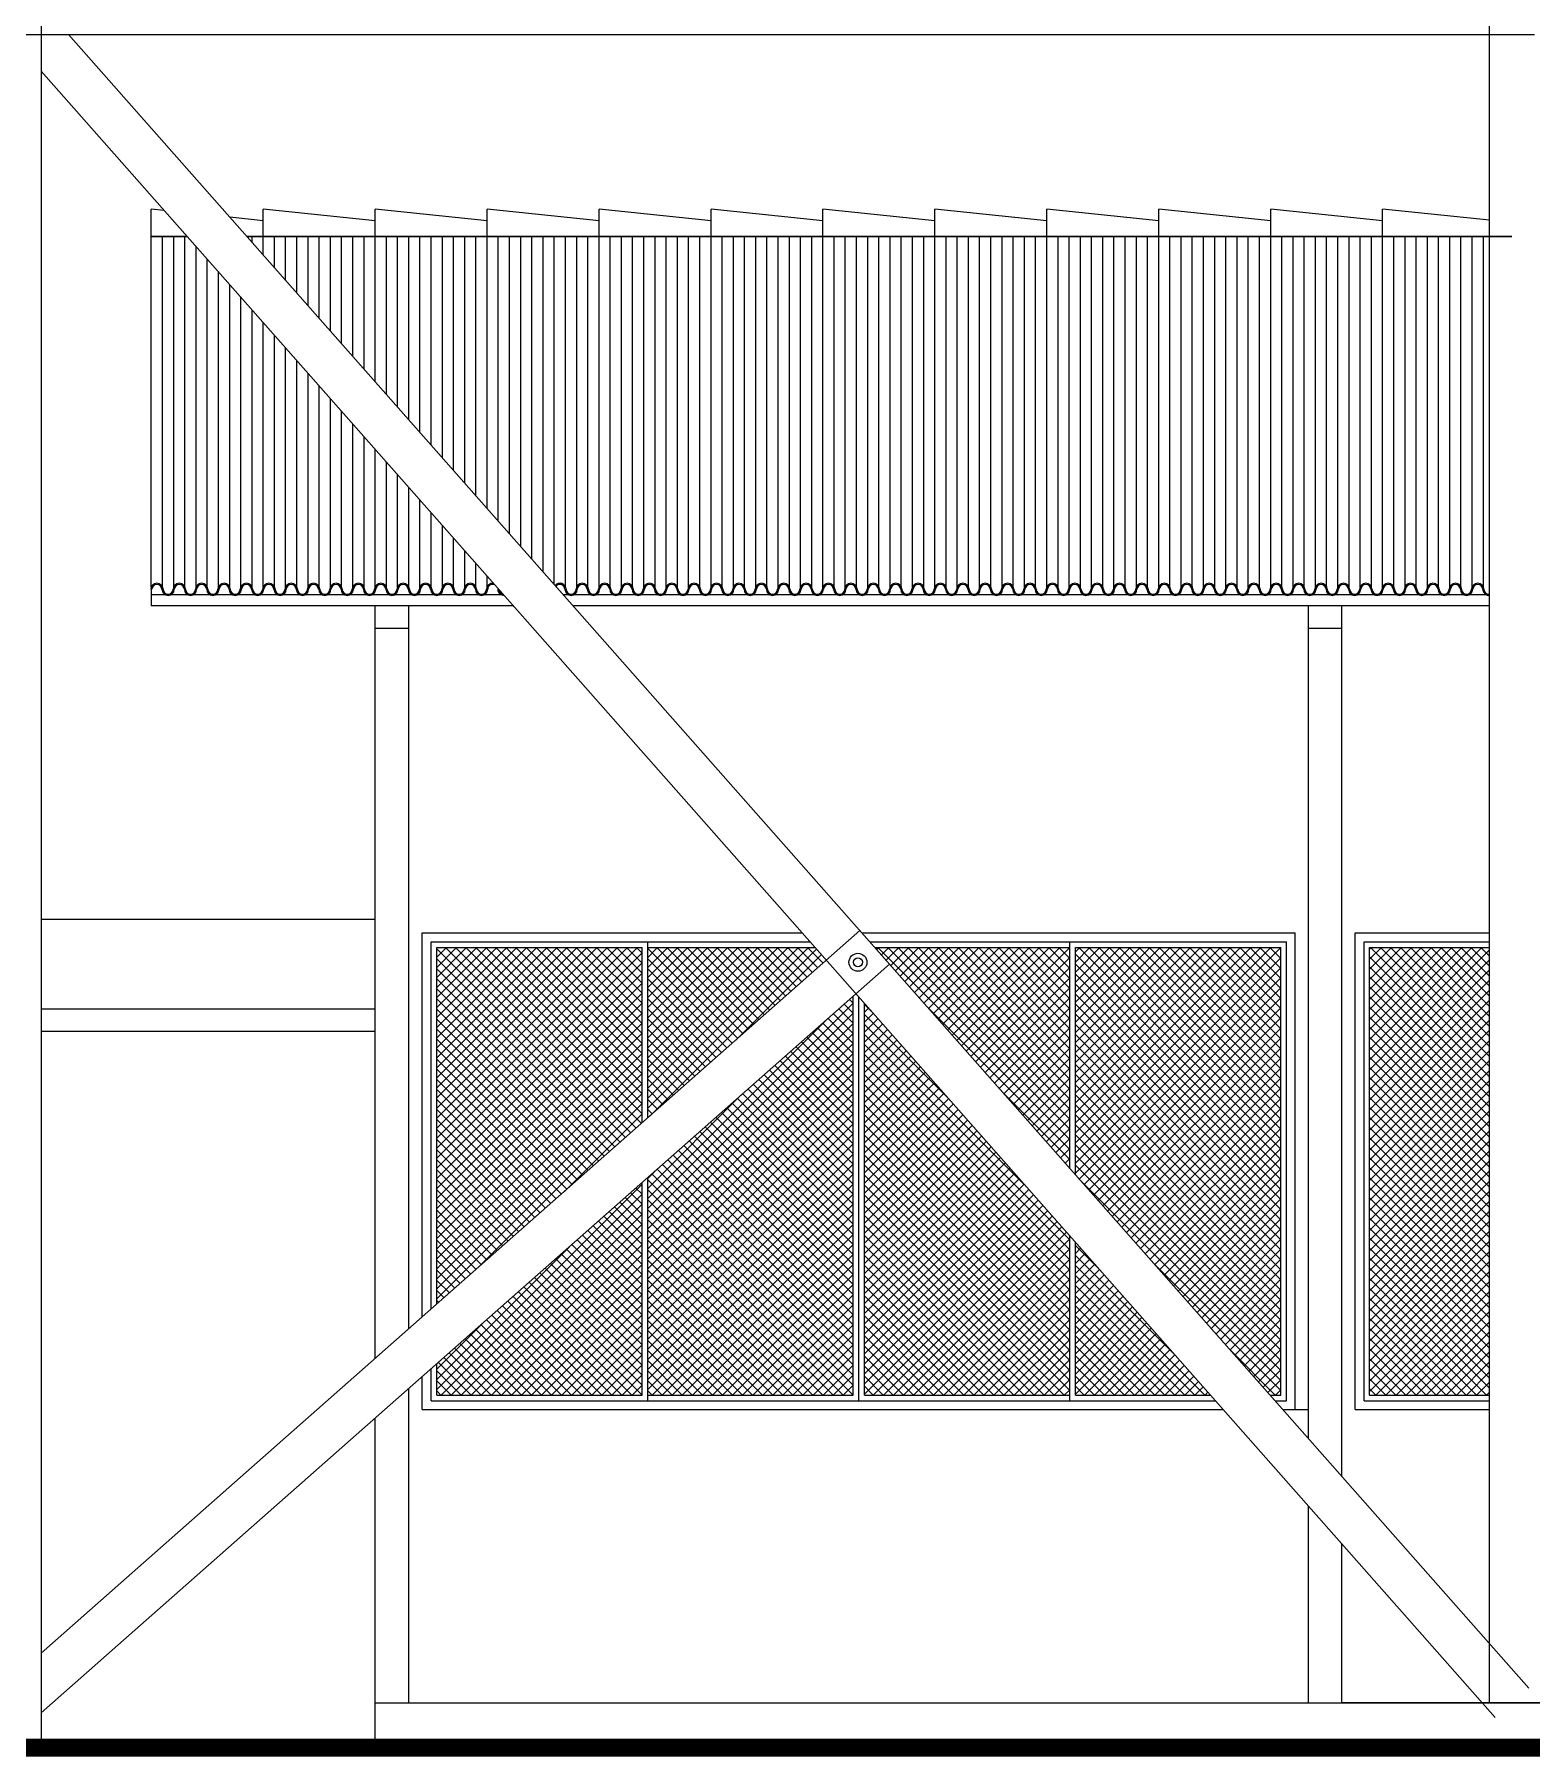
# Model space of a CAD drawing. Extents: x 5924 to 15219, y 2637 to 8140.
# Drawn here: x 6937 to 7606, y 6850 to 7619 of the extents above; entities that cross this region are included whole.
import ezdxf

# ---------------------------------------------------------------- set-up
doc = ezdxf.new("R2010")
doc.units = 0
doc.header["$LTSCALE"] = 35
for name, color, linetype in [('ESPEC', 2, 'CONTINUOUS'), ('ESPECARQ', 2, 'CONTINUOUS'), ('ESTRUT', 12, 'CONTINUOUS'), ('GERAL', 7, 'CONTINUOUS'), ('HACHURA', 13, 'CONTINUOUS'), ('INDCORTE', 2, 'CONTINUOUS'), ('LINVISTA', 13, 'CONTINUOUS'), ('MOBIL', 7, 'CONTINUOUS')]:
    doc.layers.add(name, color=color, linetype=linetype)

msp = doc.modelspace()

# ---------------------------------------------------------------- hatches: boundary and pattern name
at = {"layer": 'HACHURA'}
h = msp.add_hatch(dxfattribs=at)
h.set_pattern_fill('ANSI37', color=256, style=0)
h.paths.add_polyline_path([(7208.937, 7211.358), (7117.187, 7211.358), (7117.187, 7052.023), (7208.937, 7133.024)])
h.paths.add_polyline_path([(7208.937, 7106.345), (7117.187, 7025.344), (7117.187, 7011.358), (7208.937, 7011.358)])
h.paths.add_polyline_path([(7303.187, 7189.553), (7211.437, 7108.552), (7211.437, 7011.358), (7303.187, 7011.358)])
h.paths.add_polyline_path([(7291.202, 7205.652), (7286.164, 7211.358), (7211.437, 7211.358), (7211.437, 7135.231)])
h.paths.add_polyline_path([(7308.187, 7186.413), (7308.187, 7011.358), (7399.937, 7011.358), (7399.937, 7082.488)])
h.paths.add_polyline_path([(7399.937, 7211.358), (7312.843, 7211.358), (7399.937, 7112.707)])
h.paths.add_polyline_path([(7494.187, 7211.358), (7402.437, 7211.358), (7402.437, 7109.876), (7489.413, 7011.358), (7494.187, 7011.358)])
h.paths.add_polyline_path([(7402.437, 7079.656), (7402.437, 7011.358), (7462.734, 7011.358)])
h.paths.add_polyline_path([(7587.465, 7211.358), (7533.887, 7211.358), (7533.887, 7011.358), (7587.465, 7011.358)])

# ---------------------------------------------------------------- linework, layer by layer
at = {"layer": 'ESPEC'}
for p, q in [((7587.465, 6873.858), (7587.465, 8070.581)), ((6952.658, 7619.338), (7604.962, 6880.476)), ((6940.49, 7602.902), (7589.969, 6867.24)), ((6940.49, 6896.026), (7306.195, 7218.888)), ((6940.49, 6869.347), (7319.432, 7203.895))]:
    msp.add_line(p, q, dxfattribs=at)
at = {"layer": 'ESPECARQ'}
for p, q in [((6940.49, 7639.338), (6940.49, 6853.858)), ((6920.49, 7619.338), (7607.465, 7619.338)), ((7089.693, 7223.858), (6940.49, 7223.858)), ((7110.687, 7217.858), (7280.426, 7217.858)), ((7110.687, 7046.284), (7110.687, 7217.858)), ((7307.105, 7217.858), (7500.687, 7217.858)), ((7500.687, 7004.858), (7500.687, 7217.858)), ((7527.387, 7004.858), (7527.387, 7217.858)), ((7527.387, 7217.858), (7587.465, 7217.858)), ((7114.687, 7213.858), (7283.957, 7213.858)), ((7114.687, 7049.815), (7114.687, 7213.858)), ((7117.187, 7211.358), (7208.937, 7211.358)), ((7117.187, 7052.023), (7117.187, 7211.358)), ((7208.937, 7133.024), (7208.937, 7211.358)), ((7211.437, 7135.231), (7211.437, 7213.858)), ((7211.437, 7211.358), (7286.164, 7211.358)), ((7310.636, 7213.858), (7496.687, 7213.858)), ((7312.843, 7211.358), (7399.937, 7211.358)), ((7399.937, 7112.707), (7399.937, 7213.858)), ((7402.437, 7211.358), (7494.187, 7211.358)), ((7402.437, 7109.876), (7402.437, 7211.358)), ((7494.187, 7011.358), (7494.187, 7211.358)), ((7496.687, 7008.858), (7496.687, 7213.858)), ((7531.387, 7213.858), (7587.465, 7213.858)), ((7531.387, 7008.858), (7531.387, 7213.858)), ((7533.887, 7011.358), (7533.887, 7211.358)), ((7533.887, 7211.358), (7587.465, 7211.358)), ((7303.187, 7011.358), (7303.187, 7189.553)), ((7305.687, 7008.858), (7305.687, 7189.245)), ((7089.693, 7183.858), (6940.49, 7183.858)), ((7308.187, 7011.358), (7308.187, 7186.413)), ((7089.693, 7173.858), (6940.49, 7173.858)), ((7208.937, 7011.358), (7208.937, 7106.345)), ((7211.437, 7008.858), (7211.437, 7108.552)), ((7399.937, 7008.858), (7399.937, 7082.488)), ((7402.437, 7011.358), (7402.437, 7079.656)), ((7110.687, 7004.858), (7110.687, 7019.605)), ((7114.687, 7008.858), (7114.687, 7023.136)), ((7117.187, 7011.358), (7117.187, 7025.344)), ((7117.187, 7011.358), (7208.937, 7011.358)), ((7211.437, 7011.358), (7303.187, 7011.358)), ((7308.187, 7011.358), (7399.937, 7011.358)), ((7402.437, 7011.358), (7462.734, 7011.358)), ((7489.413, 7011.358), (7494.187, 7011.358)), ((7533.887, 7011.358), (7587.465, 7011.358)), ((7110.687, 7004.858), (7468.473, 7004.858)), ((7114.687, 7008.858), (7464.941, 7008.858)), ((7491.62, 7008.858), (7496.687, 7008.858)), ((7495.152, 7004.858), (7500.687, 7004.858)), ((7527.387, 7004.858), (7587.465, 7004.858)), ((7531.387, 7008.858), (7587.465, 7008.858))]:
    msp.add_line(p, q, dxfattribs=at)
at = {"layer": 'ESTRUT'}
for p, q in [((7089.693, 7027.749), (7089.693, 7364.056)), ((7104.693, 7040.992), (7104.693, 7364.056)), ((7506.539, 6991.96), (7506.539, 7364.056)), ((7521.539, 6974.969), (7521.539, 7364.056)), ((7104.693, 7353.858), (7089.693, 7353.858)), ((7521.539, 7353.858), (7506.539, 7353.858)), ((7104.693, 6873.858), (7104.693, 7014.313)), ((7089.693, 6853.858), (7089.693, 7001.07)), ((7506.539, 6873.858), (7506.539, 6961.74)), ((7521.539, 6873.858), (7521.539, 6944.75)), ((7089.693, 6873.858), (11271.839, 6873.858))]:
    msp.add_line(p, q, dxfattribs=at)
at = {"layer": 'ESTRUT', "const_width": 8}
msp.add_lwpolyline([(6389.693, 6853.858), (12216.59, 6853.858)], dxfattribs=at)
at = {"layer": 'GERAL'}
for p, q in [((6989.693, 7529.073), (6989.693, 7541.271)), ((6995.428, 7540.674), (6989.693, 7541.271)), ((7089.693, 7536.073), (7039.693, 7541.271)), ((7039.693, 7529.073), (7039.693, 7541.271)), ((7139.693, 7536.073), (7089.693, 7541.271)), ((7089.693, 7529.073), (7089.693, 7541.271)), ((7189.693, 7536.073), (7139.693, 7541.271)), ((7139.693, 7529.073), (7139.693, 7541.271)), ((7239.693, 7536.073), (7189.693, 7541.271)), ((7189.693, 7529.073), (7189.693, 7541.271)), ((7289.693, 7536.073), (7239.693, 7541.271)), ((7239.693, 7529.073), (7239.693, 7541.271)), ((7339.693, 7536.073), (7289.693, 7541.271)), ((7289.693, 7529.073), (7289.693, 7541.271)), ((7389.693, 7536.073), (7339.693, 7541.271)), ((7339.693, 7529.073), (7339.693, 7541.271)), ((7439.693, 7536.073), (7389.693, 7541.271)), ((7389.693, 7529.073), (7389.693, 7541.271)), ((7489.693, 7536.073), (7439.693, 7541.271)), ((7439.693, 7529.073), (7439.693, 7541.271)), ((7539.693, 7536.073), (7489.693, 7541.271)), ((7489.693, 7529.073), (7489.693, 7541.271)), ((7587.465, 7536.305), (7539.693, 7541.271)), ((7539.693, 7529.073), (7539.693, 7541.271)), ((7039.693, 7536.073), (7024.803, 7537.621)), ((7039.693, 7529.073), (7039.693, 7536.073)), ((7089.693, 7529.073), (7089.693, 7536.073)), ((7139.693, 7529.073), (7139.693, 7536.073)), ((7189.693, 7529.073), (7189.693, 7536.073)), ((7239.693, 7529.073), (7239.693, 7536.073)), ((7289.693, 7529.073), (7289.693, 7536.073)), ((7339.693, 7529.073), (7339.693, 7536.073)), ((7389.693, 7529.073), (7389.693, 7536.073)), ((7439.693, 7529.073), (7439.693, 7536.073)), ((7489.693, 7529.073), (7489.693, 7536.073)), ((7539.693, 7529.073), (7539.693, 7536.073)), ((6989.693, 7529.073), (7005.67, 7529.073)), ((7032.349, 7529.073), (7039.693, 7529.073)), ((7039.693, 7529.073), (7089.693, 7529.073)), ((7089.693, 7529.073), (7139.693, 7529.073)), ((7139.693, 7529.073), (7189.693, 7529.073)), ((7189.693, 7529.073), (7239.693, 7529.073)), ((7239.693, 7529.073), (7289.693, 7529.073)), ((7289.693, 7529.073), (7339.693, 7529.073)), ((7339.693, 7529.073), (7389.693, 7529.073)), ((7389.693, 7529.073), (7439.693, 7529.073)), ((7439.693, 7529.073), (7489.693, 7529.073)), ((7489.693, 7529.073), (7539.693, 7529.073)), ((7539.693, 7529.073), (7589.693, 7529.073)), ((7589.693, 7529.073), (7597.465, 7529.073))]:
    msp.add_line(p, q, dxfattribs=at)
at = {"layer": 'HACHURA'}
for p, q in [((6989.693, 7372.508), (6989.693, 7373.862)), ((6989.693, 7372.508), (6989.693, 7364.056)), ((6999.693, 7371.411), (6999.693, 7373.862)), ((6999.693, 7372.508), (6999.693, 7373.862)), ((7009.693, 7371.411), (7009.693, 7373.862)), ((7009.693, 7372.508), (7009.693, 7373.862)), ((7019.693, 7371.411), (7019.693, 7373.862)), ((7019.693, 7372.508), (7019.693, 7373.862)), ((7029.693, 7371.411), (7029.693, 7373.862)), ((7029.693, 7372.508), (7029.693, 7373.862)), ((7039.693, 7371.411), (7039.693, 7373.862)), ((7039.693, 7372.508), (7039.693, 7373.862)), ((7049.693, 7371.411), (7049.693, 7373.862)), ((7049.693, 7372.508), (7049.693, 7373.862)), ((7059.693, 7371.411), (7059.693, 7373.862)), ((7059.693, 7372.508), (7059.693, 7373.862)), ((7069.693, 7371.411), (7069.693, 7373.862)), ((7069.693, 7372.508), (7069.693, 7373.862)), ((7079.693, 7371.411), (7079.693, 7373.862)), ((7079.693, 7372.508), (7079.693, 7373.862)), ((7089.693, 7371.411), (7089.693, 7373.862)), ((7089.693, 7372.508), (7089.693, 7373.862)), ((7099.693, 7371.411), (7099.693, 7373.862)), ((7099.693, 7372.508), (7099.693, 7373.862)), ((7109.693, 7371.411), (7109.693, 7373.862)), ((7109.693, 7372.508), (7109.693, 7373.862)), ((7119.693, 7371.411), (7119.693, 7373.862)), ((7119.693, 7372.508), (7119.693, 7373.862)), ((7129.693, 7371.411), (7129.693, 7373.862)), ((7129.693, 7372.508), (7129.693, 7373.862)), ((7139.693, 7371.411), (7139.693, 7373.862)), ((7139.693, 7372.508), (7139.693, 7373.862)), ((7179.693, 7371.411), (7179.693, 7373.862)), ((7179.693, 7372.508), (7179.693, 7373.862)), ((7189.693, 7371.411), (7189.693, 7373.862)), ((7189.693, 7372.508), (7189.693, 7373.862)), ((7199.693, 7371.411), (7199.693, 7373.862)), ((7199.693, 7372.508), (7199.693, 7373.862)), ((7209.693, 7371.411), (7209.693, 7373.862)), ((7209.693, 7372.508), (7209.693, 7373.862)), ((7219.693, 7371.411), (7219.693, 7373.862)), ((7219.693, 7372.508), (7219.693, 7373.862)), ((7229.693, 7371.411), (7229.693, 7373.862)), ((7229.693, 7372.508), (7229.693, 7373.862)), ((7239.693, 7371.411), (7239.693, 7373.862)), ((7239.693, 7372.508), (7239.693, 7373.862)), ((7249.693, 7371.411), (7249.693, 7373.862)), ((7249.693, 7372.508), (7249.693, 7373.862)), ((7259.693, 7371.411), (7259.693, 7373.862)), ((7259.693, 7372.508), (7259.693, 7373.862)), ((7269.693, 7371.411), (7269.693, 7373.862)), ((7269.693, 7372.508), (7269.693, 7373.862)), ((7279.693, 7371.411), (7279.693, 7373.862)), ((7279.693, 7372.508), (7279.693, 7373.862)), ((7289.693, 7371.411), (7289.693, 7373.862)), ((7289.693, 7372.508), (7289.693, 7373.862)), ((7299.693, 7371.411), (7299.693, 7373.862)), ((7299.693, 7372.508), (7299.693, 7373.862)), ((7309.693, 7371.411), (7309.693, 7373.862)), ((7309.693, 7372.508), (7309.693, 7373.862)), ((7319.693, 7371.411), (7319.693, 7373.862)), ((7319.693, 7372.508), (7319.693, 7373.862)), ((7329.693, 7371.411), (7329.693, 7373.862)), ((7329.693, 7372.508), (7329.693, 7373.862)), ((7339.693, 7371.411), (7339.693, 7373.862)), ((7339.693, 7372.508), (7339.693, 7373.862)), ((7349.693, 7371.411), (7349.693, 7373.862)), ((7349.693, 7372.508), (7349.693, 7373.862)), ((7359.693, 7371.411), (7359.693, 7373.862)), ((7359.693, 7372.508), (7359.693, 7373.862)), ((7369.693, 7371.411), (7369.693, 7373.862)), ((7369.693, 7372.508), (7369.693, 7373.862)), ((7379.693, 7371.411), (7379.693, 7373.862)), ((7379.693, 7372.508), (7379.693, 7373.862)), ((7389.693, 7371.411), (7389.693, 7373.862)), ((7389.693, 7372.508), (7389.693, 7373.862)), ((7399.693, 7371.411), (7399.693, 7373.862)), ((7399.693, 7372.508), (7399.693, 7373.862)), ((7409.693, 7371.411), (7409.693, 7373.862)), ((7409.693, 7372.508), (7409.693, 7373.862)), ((7419.693, 7371.411), (7419.693, 7373.862)), ((7419.693, 7372.508), (7419.693, 7373.862)), ((7429.693, 7371.411), (7429.693, 7373.862)), ((7429.693, 7372.508), (7429.693, 7373.862)), ((7439.693, 7371.411), (7439.693, 7373.862)), ((7439.693, 7372.508), (7439.693, 7373.862)), ((7449.693, 7371.411), (7449.693, 7373.862)), ((7449.693, 7372.508), (7449.693, 7373.862)), ((7459.693, 7371.411), (7459.693, 7373.862)), ((7459.693, 7372.508), (7459.693, 7373.862)), ((7469.693, 7371.411), (7469.693, 7373.862)), ((7469.693, 7372.508), (7469.693, 7373.862)), ((7479.693, 7371.411), (7479.693, 7373.862)), ((7479.693, 7372.508), (7479.693, 7373.862)), ((7489.693, 7371.411), (7489.693, 7373.862)), ((7489.693, 7372.508), (7489.693, 7373.862)), ((7499.693, 7371.411), (7499.693, 7373.862)), ((7499.693, 7372.508), (7499.693, 7373.862)), ((7509.693, 7371.411), (7509.693, 7373.862)), ((7509.693, 7372.508), (7509.693, 7373.862)), ((7519.693, 7371.411), (7519.693, 7373.862)), ((7519.693, 7372.508), (7519.693, 7373.862)), ((7529.693, 7371.411), (7529.693, 7373.862)), ((7529.693, 7372.508), (7529.693, 7373.862)), ((7539.693, 7371.411), (7539.693, 7373.862)), ((7539.693, 7372.508), (7539.693, 7373.862)), ((7549.693, 7371.411), (7549.693, 7373.862)), ((7549.693, 7372.508), (7549.693, 7373.862)), ((7559.693, 7371.411), (7559.693, 7373.862)), ((7559.693, 7372.508), (7559.693, 7373.862)), ((7569.693, 7371.411), (7569.693, 7373.862)), ((7569.693, 7372.508), (7569.693, 7373.862)), ((7579.693, 7371.411), (7579.693, 7373.862)), ((7579.693, 7372.508), (7579.693, 7373.862)), ((7500.687, 7004.858), (7506.539, 7004.858)), ((7923.239, 6873.858), (7521.539, 6873.858))]:
    msp.add_line(p, q, dxfattribs=at)
for radius in [4, 2]:
    msp.add_circle((7305.317, 7204.773), radius, dxfattribs=at)
at = {"layer": 'INDCORTE'}
for p, q in [((6989.943, 7371.406), (6989.443, 7371.415)), ((7147.027, 7368.959), (6989.693, 7368.959)), ((6999.443, 7371.415), (6999.943, 7371.406)), ((7009.443, 7371.415), (7009.943, 7371.406)), ((7019.443, 7371.415), (7019.943, 7371.406)), ((7029.443, 7371.415), (7029.943, 7371.406)), ((7039.443, 7371.415), (7039.943, 7371.406)), ((7049.443, 7371.415), (7049.943, 7371.406)), ((7059.443, 7371.415), (7059.943, 7371.406)), ((7069.443, 7371.415), (7069.943, 7371.406)), ((7079.443, 7371.415), (7079.943, 7371.406)), ((7089.443, 7371.415), (7089.943, 7371.406)), ((7099.443, 7371.415), (7099.943, 7371.406)), ((7109.443, 7371.415), (7109.943, 7371.406)), ((7119.443, 7371.415), (7119.943, 7371.406)), ((7129.443, 7371.415), (7129.943, 7371.406)), ((7139.443, 7371.415), (7139.943, 7371.406)), ((7587.465, 7368.959), (7173.706, 7368.959)), ((7179.443, 7371.415), (7179.943, 7371.406)), ((7189.443, 7371.415), (7189.943, 7371.406)), ((7199.443, 7371.415), (7199.943, 7371.406)), ((7209.443, 7371.415), (7209.943, 7371.406)), ((7219.443, 7371.415), (7219.943, 7371.406)), ((7229.443, 7371.415), (7229.943, 7371.406)), ((7239.443, 7371.415), (7239.943, 7371.406)), ((7249.443, 7371.415), (7249.943, 7371.406)), ((7259.443, 7371.415), (7259.943, 7371.406)), ((7269.443, 7371.415), (7269.943, 7371.406)), ((7279.443, 7371.415), (7279.943, 7371.406)), ((7289.443, 7371.415), (7289.943, 7371.406)), ((7299.443, 7371.415), (7299.943, 7371.406)), ((7309.443, 7371.415), (7309.943, 7371.406)), ((7319.443, 7371.415), (7319.943, 7371.406)), ((7329.443, 7371.415), (7329.943, 7371.406)), ((7339.443, 7371.415), (7339.943, 7371.406)), ((7349.443, 7371.415), (7349.943, 7371.406)), ((7359.443, 7371.415), (7359.943, 7371.406)), ((7369.443, 7371.415), (7369.943, 7371.406)), ((7379.443, 7371.415), (7379.943, 7371.406)), ((7389.443, 7371.415), (7389.943, 7371.406)), ((7399.443, 7371.415), (7399.943, 7371.406)), ((7409.443, 7371.415), (7409.943, 7371.406)), ((7419.443, 7371.415), (7419.943, 7371.406)), ((7429.443, 7371.415), (7429.943, 7371.406)), ((7439.443, 7371.415), (7439.943, 7371.406)), ((7449.443, 7371.415), (7449.943, 7371.406)), ((7459.443, 7371.415), (7459.943, 7371.406)), ((7469.443, 7371.415), (7469.943, 7371.406)), ((7479.443, 7371.415), (7479.943, 7371.406)), ((7489.443, 7371.415), (7489.943, 7371.406)), ((7499.443, 7371.415), (7499.943, 7371.406)), ((7509.443, 7371.415), (7509.943, 7371.406)), ((7519.443, 7371.415), (7519.943, 7371.406)), ((7529.443, 7371.415), (7529.943, 7371.406)), ((7539.443, 7371.415), (7539.943, 7371.406)), ((7549.443, 7371.415), (7549.943, 7371.406)), ((7559.443, 7371.415), (7559.943, 7371.406)), ((7569.443, 7371.415), (7569.943, 7371.406)), ((7579.443, 7371.415), (7579.943, 7371.406))]:
    msp.add_line(p, q, dxfattribs=at)
for centre, radius, start, end in [((6992.193, 7371.362), 2.75, 1.123519, 178.876481), ((6992.193, 7371.362), 2.25, 1.123519, 178.876481), ((7002.193, 7371.362), 2.75, 1.123519, 178.876481), ((7002.193, 7371.362), 2.25, 1.123519, 178.876481), ((7012.193, 7371.362), 2.75, 1.123519, 178.876481), ((7012.193, 7371.362), 2.25, 1.123519, 178.876481), ((7022.193, 7371.362), 2.75, 1.123519, 178.876481), ((7022.193, 7371.362), 2.25, 1.123519, 178.876481), ((7032.193, 7371.362), 2.75, 1.123519, 178.876481), ((7032.193, 7371.362), 2.25, 1.123519, 178.876481), ((7042.193, 7371.362), 2.75, 1.123519, 178.876481), ((7042.193, 7371.362), 2.25, 1.123519, 178.876481), ((7052.193, 7371.362), 2.75, 1.123519, 178.876481), ((7052.193, 7371.362), 2.25, 1.123519, 178.876481), ((7062.193, 7371.362), 2.75, 1.123519, 178.876481), ((7062.193, 7371.362), 2.25, 1.123519, 178.876481), ((7072.193, 7371.362), 2.75, 1.123519, 178.876481), ((7072.193, 7371.362), 2.25, 1.123519, 178.876481), ((7082.193, 7371.362), 2.75, 1.123519, 178.876481), ((7082.193, 7371.362), 2.25, 1.123519, 178.876481), ((7092.193, 7371.362), 2.75, 1.123519, 178.876481), ((7092.193, 7371.362), 2.25, 1.123519, 178.876481), ((7102.193, 7371.362), 2.75, 1.123519, 178.876481), ((7102.193, 7371.362), 2.25, 1.123519, 178.876481), ((7112.193, 7371.362), 2.75, 1.123519, 178.876481), ((7112.193, 7371.362), 2.25, 1.123519, 178.876481), ((7122.193, 7371.362), 2.75, 1.123519, 178.876481), ((7122.193, 7371.362), 2.25, 1.123519, 178.876481), ((7132.193, 7371.362), 2.75, 1.123519, 178.876481), ((7132.193, 7371.362), 2.25, 1.123519, 178.876481), ((7142.193, 7371.362), 2.75, 83.757295, 178.876481), ((7142.193, 7371.362), 2.25, 66.790216, 178.876481), ((7172.193, 7371.362), 2.75, 1.123519, 140.979134), ((7172.193, 7371.362), 2.25, 1.123519, 143.12563), ((7182.193, 7371.362), 2.75, 1.123519, 178.876481), ((7182.193, 7371.362), 2.25, 1.123519, 178.876481), ((7192.193, 7371.362), 2.75, 1.123519, 178.876481), ((7192.193, 7371.362), 2.25, 1.123519, 178.876481), ((7202.193, 7371.362), 2.75, 1.123519, 178.876481), ((7202.193, 7371.362), 2.25, 1.123519, 178.876481), ((7212.193, 7371.362), 2.75, 1.123519, 178.876481), ((7212.193, 7371.362), 2.25, 1.123519, 178.876481), ((7222.193, 7371.362), 2.75, 1.123519, 178.876481), ((7222.193, 7371.362), 2.25, 1.123519, 178.876481), ((7232.193, 7371.362), 2.75, 1.123519, 178.876481), ((7232.193, 7371.362), 2.25, 1.123519, 178.876481), ((7242.193, 7371.362), 2.75, 1.123519, 178.876481), ((7242.193, 7371.362), 2.25, 1.123519, 178.876481), ((7252.193, 7371.362), 2.75, 1.123519, 178.876481), ((7252.193, 7371.362), 2.25, 1.123519, 178.876481), ((7262.193, 7371.362), 2.75, 1.123519, 178.876481), ((7262.193, 7371.362), 2.25, 1.123519, 178.876481), ((7272.193, 7371.362), 2.75, 1.123519, 178.876481), ((7272.193, 7371.362), 2.25, 1.123519, 178.876481), ((7282.193, 7371.362), 2.75, 1.123519, 178.876481), ((7282.193, 7371.362), 2.25, 1.123519, 178.876481), ((7292.193, 7371.362), 2.75, 1.123519, 178.876481), ((7292.193, 7371.362), 2.25, 1.123519, 178.876481), ((7302.193, 7371.362), 2.75, 1.123519, 178.876481), ((7302.193, 7371.362), 2.25, 1.123519, 178.876481), ((7312.193, 7371.362), 2.75, 1.123519, 178.876481), ((7312.193, 7371.362), 2.25, 1.123519, 178.876481), ((7322.193, 7371.362), 2.75, 1.123519, 178.876481), ((7322.193, 7371.362), 2.25, 1.123519, 178.876481), ((7332.193, 7371.362), 2.75, 1.123519, 178.876481), ((7332.193, 7371.362), 2.25, 1.123519, 178.876481), ((7342.193, 7371.362), 2.75, 1.123519, 178.876481), ((7342.193, 7371.362), 2.25, 1.123519, 178.876481), ((7352.193, 7371.362), 2.75, 1.123519, 178.876481), ((7352.193, 7371.362), 2.25, 1.123519, 178.876481), ((7362.193, 7371.362), 2.75, 1.123519, 178.876481), ((7362.193, 7371.362), 2.25, 1.123519, 178.876481), ((7372.193, 7371.362), 2.75, 1.123519, 178.876481), ((7372.193, 7371.362), 2.25, 1.123519, 178.876481), ((7382.193, 7371.362), 2.75, 1.123519, 178.876481), ((7382.193, 7371.362), 2.25, 1.123519, 178.876481), ((7392.193, 7371.362), 2.75, 1.123519, 178.876481), ((7392.193, 7371.362), 2.25, 1.123519, 178.876481), ((7402.193, 7371.362), 2.75, 1.123519, 178.876481), ((7402.193, 7371.362), 2.25, 1.123519, 178.876481), ((7412.193, 7371.362), 2.75, 1.123519, 178.876481), ((7412.193, 7371.362), 2.25, 1.123519, 178.876481), ((7422.193, 7371.362), 2.75, 1.123519, 178.876481), ((7422.193, 7371.362), 2.25, 1.123519, 178.876481), ((7432.193, 7371.362), 2.75, 1.123519, 178.876481), ((7432.193, 7371.362), 2.25, 1.123519, 178.876481), ((7442.193, 7371.362), 2.75, 1.123519, 178.876481), ((7442.193, 7371.362), 2.25, 1.123519, 178.876481), ((7452.193, 7371.362), 2.75, 1.123519, 178.876481), ((7452.193, 7371.362), 2.25, 1.123519, 178.876481), ((7462.193, 7371.362), 2.75, 1.123519, 178.876481), ((7462.193, 7371.362), 2.25, 1.123519, 178.876481), ((7472.193, 7371.362), 2.75, 1.123519, 178.876481), ((7472.193, 7371.362), 2.25, 1.123519, 178.876481), ((7482.193, 7371.362), 2.75, 1.123519, 178.876481), ((7482.193, 7371.362), 2.25, 1.123519, 178.876481), ((7492.193, 7371.362), 2.75, 1.123519, 178.876481), ((7492.193, 7371.362), 2.25, 1.123519, 178.876481), ((7502.193, 7371.362), 2.75, 1.123519, 178.876481), ((7502.193, 7371.362), 2.25, 1.123519, 178.876481), ((7512.193, 7371.362), 2.75, 1.123519, 178.876481), ((7512.193, 7371.362), 2.25, 1.123519, 178.876481), ((7522.193, 7371.362), 2.75, 1.123519, 178.876481), ((7522.193, 7371.362), 2.25, 1.123519, 178.876481), ((7532.193, 7371.362), 2.75, 1.123519, 178.876481), ((7532.193, 7371.362), 2.25, 1.123519, 178.876481), ((7542.193, 7371.362), 2.75, 1.123519, 178.876481), ((7542.193, 7371.362), 2.25, 1.123519, 178.876481), ((7552.193, 7371.362), 2.75, 1.123519, 178.876481), ((7552.193, 7371.362), 2.25, 1.123519, 178.876481), ((7562.193, 7371.362), 2.75, 1.123519, 178.876481), ((7562.193, 7371.362), 2.25, 1.123519, 178.876481), ((7572.193, 7371.362), 2.75, 1.123519, 178.876481), ((7572.193, 7371.362), 2.25, 1.123519, 178.876481), ((7582.193, 7371.362), 2.75, 1.123519, 178.876481), ((7582.193, 7371.362), 2.25, 1.123519, 178.876481), ((6997.193, 7371.46), 2.75, 181.123519, 358.876481), ((6997.193, 7371.46), 2.25, 181.123519, 358.876481), ((7007.193, 7371.46), 2.75, 181.123519, 358.876481), ((7007.193, 7371.46), 2.25, 181.123519, 358.876481), ((7017.193, 7371.46), 2.75, 181.123519, 358.876481), ((7017.193, 7371.46), 2.25, 181.123519, 358.876481), ((7027.193, 7371.46), 2.75, 181.123519, 358.876481), ((7027.193, 7371.46), 2.25, 181.123519, 358.876481), ((7037.193, 7371.46), 2.75, 181.123519, 358.876481), ((7037.193, 7371.46), 2.25, 181.123519, 358.876481), ((7047.193, 7371.46), 2.75, 181.123519, 358.876481), ((7047.193, 7371.46), 2.25, 181.123519, 358.876481), ((7057.193, 7371.46), 2.75, 181.123519, 358.876481), ((7057.193, 7371.46), 2.25, 181.123519, 358.876481), ((7067.193, 7371.46), 2.75, 181.123519, 358.876481), ((7067.193, 7371.46), 2.25, 181.123519, 358.876481), ((7077.193, 7371.46), 2.75, 181.123519, 358.876481), ((7077.193, 7371.46), 2.25, 181.123519, 358.876481), ((7087.193, 7371.46), 2.75, 181.123519, 358.876481), ((7087.193, 7371.46), 2.25, 181.123519, 358.876481), ((7097.193, 7371.46), 2.75, 181.123519, 358.876481), ((7097.193, 7371.46), 2.25, 181.123519, 358.876481), ((7107.193, 7371.46), 2.75, 181.123519, 358.876481), ((7107.193, 7371.46), 2.25, 181.123519, 358.876481), ((7117.193, 7371.46), 2.75, 181.123519, 358.876481), ((7117.193, 7371.46), 2.25, 181.123519, 358.876481), ((7127.193, 7371.46), 2.75, 181.123519, 358.876481), ((7127.193, 7371.46), 2.25, 181.123519, 358.876481), ((7137.193, 7371.46), 2.75, 181.123519, 358.876481), ((7137.193, 7371.46), 2.25, 181.123519, 358.876481), ((7147.193, 7371.46), 2.75, 181.123519, 271.128409), ((7147.193, 7371.46), 2.25, 181.123519, 259.191206), ((7177.193, 7371.46), 2.75, 181.123519, 358.876481), ((7177.193, 7371.46), 2.25, 181.123519, 358.876481), ((7187.193, 7371.46), 2.75, 181.123519, 358.876481), ((7187.193, 7371.46), 2.25, 181.123519, 358.876481), ((7197.193, 7371.46), 2.75, 181.123519, 358.876481), ((7197.193, 7371.46), 2.25, 181.123519, 358.876481), ((7207.193, 7371.46), 2.75, 181.123519, 358.876481), ((7207.193, 7371.46), 2.25, 181.123519, 358.876481), ((7217.193, 7371.46), 2.75, 181.123519, 358.876481), ((7217.193, 7371.46), 2.25, 181.123519, 358.876481), ((7227.193, 7371.46), 2.75, 181.123519, 358.876481), ((7227.193, 7371.46), 2.25, 181.123519, 358.876481), ((7237.193, 7371.46), 2.75, 181.123519, 358.876481), ((7237.193, 7371.46), 2.25, 181.123519, 358.876481), ((7247.193, 7371.46), 2.75, 181.123519, 358.876481), ((7247.193, 7371.46), 2.25, 181.123519, 358.876481), ((7257.193, 7371.46), 2.75, 181.123519, 358.876481), ((7257.193, 7371.46), 2.25, 181.123519, 358.876481), ((7267.193, 7371.46), 2.75, 181.123519, 358.876481), ((7267.193, 7371.46), 2.25, 181.123519, 358.876481), ((7277.193, 7371.46), 2.75, 181.123519, 358.876481), ((7277.193, 7371.46), 2.25, 181.123519, 358.876481), ((7287.193, 7371.46), 2.75, 181.123519, 358.876481), ((7287.193, 7371.46), 2.25, 181.123519, 358.876481), ((7297.193, 7371.46), 2.75, 181.123519, 358.876481), ((7297.193, 7371.46), 2.25, 181.123519, 358.876481), ((7307.193, 7371.46), 2.75, 181.123519, 358.876481), ((7307.193, 7371.46), 2.25, 181.123519, 358.876481), ((7317.193, 7371.46), 2.75, 181.123519, 358.876481), ((7317.193, 7371.46), 2.25, 181.123519, 358.876481), ((7327.193, 7371.46), 2.75, 181.123519, 358.876481), ((7327.193, 7371.46), 2.25, 181.123519, 358.876481), ((7337.193, 7371.46), 2.75, 181.123519, 358.876481), ((7337.193, 7371.46), 2.25, 181.123519, 358.876481), ((7347.193, 7371.46), 2.75, 181.123519, 358.876481), ((7347.193, 7371.46), 2.25, 181.123519, 358.876481), ((7357.193, 7371.46), 2.75, 181.123519, 358.876481), ((7357.193, 7371.46), 2.25, 181.123519, 358.876481), ((7367.193, 7371.46), 2.75, 181.123519, 358.876481), ((7367.193, 7371.46), 2.25, 181.123519, 358.876481), ((7377.193, 7371.46), 2.75, 181.123519, 358.876481), ((7377.193, 7371.46), 2.25, 181.123519, 358.876481), ((7387.193, 7371.46), 2.75, 181.123519, 358.876481), ((7387.193, 7371.46), 2.25, 181.123519, 358.876481), ((7397.193, 7371.46), 2.75, 181.123519, 358.876481), ((7397.193, 7371.46), 2.25, 181.123519, 358.876481), ((7407.193, 7371.46), 2.75, 181.123519, 358.876481), ((7407.193, 7371.46), 2.25, 181.123519, 358.876481), ((7417.193, 7371.46), 2.75, 181.123519, 358.876481), ((7417.193, 7371.46), 2.25, 181.123519, 358.876481), ((7427.193, 7371.46), 2.75, 181.123519, 358.876481), ((7427.193, 7371.46), 2.25, 181.123519, 358.876481), ((7437.193, 7371.46), 2.75, 181.123519, 358.876481), ((7437.193, 7371.46), 2.25, 181.123519, 358.876481), ((7447.193, 7371.46), 2.75, 181.123519, 358.876481), ((7447.193, 7371.46), 2.25, 181.123519, 358.876481), ((7457.193, 7371.46), 2.75, 181.123519, 358.876481), ((7457.193, 7371.46), 2.25, 181.123519, 358.876481), ((7467.193, 7371.46), 2.75, 181.123519, 358.876481), ((7467.193, 7371.46), 2.25, 181.123519, 358.876481), ((7477.193, 7371.46), 2.75, 181.123519, 358.876481), ((7477.193, 7371.46), 2.25, 181.123519, 358.876481), ((7487.193, 7371.46), 2.75, 181.123519, 358.876481), ((7487.193, 7371.46), 2.25, 181.123519, 358.876481), ((7497.193, 7371.46), 2.75, 181.123519, 358.876481), ((7497.193, 7371.46), 2.25, 181.123519, 358.876481), ((7507.193, 7371.46), 2.75, 181.123519, 358.876481), ((7507.193, 7371.46), 2.25, 181.123519, 358.876481), ((7517.193, 7371.46), 2.75, 181.123519, 358.876481), ((7517.193, 7371.46), 2.25, 181.123519, 358.876481), ((7527.193, 7371.46), 2.75, 181.123519, 358.876481), ((7527.193, 7371.46), 2.25, 181.123519, 358.876481), ((7537.193, 7371.46), 2.75, 181.123519, 358.876481), ((7537.193, 7371.46), 2.25, 181.123519, 358.876481), ((7547.193, 7371.46), 2.75, 181.123519, 358.876481), ((7547.193, 7371.46), 2.25, 181.123519, 358.876481), ((7557.193, 7371.46), 2.75, 181.123519, 358.876481), ((7557.193, 7371.46), 2.25, 181.123519, 358.876481), ((7567.193, 7371.46), 2.75, 181.123519, 358.876481), ((7567.193, 7371.46), 2.25, 181.123519, 358.876481), ((7577.193, 7371.46), 2.75, 181.123519, 358.876481), ((7577.193, 7371.46), 2.25, 181.123519, 358.876481), ((7587.193, 7371.46), 2.75, 181.123519, 275.691525), ((7587.193, 7371.46), 2.25, 181.123519, 276.961721)]:
    msp.add_arc(centre, radius, start, end, dxfattribs=at)
at = {"layer": 'LINVISTA'}
for p, q in [((6989.693, 7372.508), (6989.693, 7529.073)), ((7005.67, 7529.073), (6989.693, 7529.073)), ((6994.693, 7372.508), (6994.693, 7529.073)), ((6999.693, 7371.411), (6999.693, 7529.073)), ((6999.693, 7372.508), (6999.693, 7529.073)), ((7004.693, 7372.508), (7004.693, 7529.073)), ((7597.465, 7529.073), (7032.349, 7529.073)), ((7034.693, 7526.419), (7034.693, 7529.073)), ((7039.693, 7520.755), (7039.693, 7529.073)), ((7039.693, 7520.755), (7039.693, 7529.073)), ((7044.693, 7515.092), (7044.693, 7529.073)), ((7049.693, 7509.428), (7049.693, 7529.073)), ((7049.693, 7509.428), (7049.693, 7529.073)), ((7054.693, 7503.765), (7054.693, 7529.073)), ((7059.693, 7498.101), (7059.693, 7529.073)), ((7059.693, 7498.101), (7059.693, 7529.073)), ((7064.693, 7492.438), (7064.693, 7529.073)), ((7069.693, 7486.774), (7069.693, 7529.073)), ((7069.693, 7486.774), (7069.693, 7529.073)), ((7074.693, 7481.111), (7074.693, 7529.073)), ((7079.693, 7475.447), (7079.693, 7529.073)), ((7079.693, 7475.447), (7079.693, 7529.073)), ((7084.693, 7469.784), (7084.693, 7529.073)), ((7089.693, 7464.12), (7089.693, 7529.073)), ((7089.693, 7464.12), (7089.693, 7529.073)), ((7094.693, 7458.457), (7094.693, 7529.073)), ((7099.693, 7452.793), (7099.693, 7529.073)), ((7099.693, 7452.793), (7099.693, 7529.073)), ((7104.693, 7447.13), (7104.693, 7529.073)), ((7109.693, 7441.466), (7109.693, 7529.073)), ((7109.693, 7441.466), (7109.693, 7529.073)), ((7114.693, 7435.803), (7114.693, 7529.073)), ((7119.693, 7430.139), (7119.693, 7529.073)), ((7119.693, 7430.139), (7119.693, 7529.073)), ((7124.693, 7424.476), (7124.693, 7529.073)), ((7129.693, 7418.812), (7129.693, 7529.073)), ((7129.693, 7418.812), (7129.693, 7529.073)), ((7134.693, 7413.149), (7134.693, 7529.073)), ((7139.693, 7407.485), (7139.693, 7529.073)), ((7139.693, 7407.485), (7139.693, 7529.073)), ((7144.693, 7401.822), (7144.693, 7529.073)), ((7149.693, 7396.158), (7149.693, 7529.073)), ((7149.693, 7396.158), (7149.693, 7529.073)), ((7154.693, 7390.495), (7154.693, 7529.073)), ((7159.693, 7384.831), (7159.693, 7529.073)), ((7159.693, 7384.831), (7159.693, 7529.073)), ((7164.693, 7379.168), (7164.693, 7529.073)), ((7169.693, 7373.505), (7169.693, 7529.073)), ((7169.693, 7373.505), (7169.693, 7529.073)), ((7174.693, 7372.508), (7174.693, 7529.073)), ((7179.693, 7371.411), (7179.693, 7529.073)), ((7179.693, 7372.508), (7179.693, 7529.073)), ((7184.693, 7372.508), (7184.693, 7529.073)), ((7189.693, 7371.411), (7189.693, 7529.073)), ((7189.693, 7372.508), (7189.693, 7529.073)), ((7194.693, 7372.508), (7194.693, 7529.073)), ((7199.693, 7371.411), (7199.693, 7529.073)), ((7199.693, 7372.508), (7199.693, 7529.073)), ((7204.693, 7372.508), (7204.693, 7529.073)), ((7209.693, 7371.411), (7209.693, 7529.073)), ((7209.693, 7372.508), (7209.693, 7529.073)), ((7214.693, 7372.508), (7214.693, 7529.073)), ((7219.693, 7371.411), (7219.693, 7529.073)), ((7219.693, 7372.508), (7219.693, 7529.073)), ((7224.693, 7372.508), (7224.693, 7529.073)), ((7229.693, 7371.411), (7229.693, 7529.073)), ((7229.693, 7372.508), (7229.693, 7529.073)), ((7234.693, 7372.508), (7234.693, 7529.073)), ((7239.693, 7371.411), (7239.693, 7529.073)), ((7239.693, 7372.508), (7239.693, 7529.073)), ((7244.693, 7372.508), (7244.693, 7529.073)), ((7249.693, 7371.411), (7249.693, 7529.073)), ((7249.693, 7372.508), (7249.693, 7529.073)), ((7254.693, 7372.508), (7254.693, 7529.073)), ((7259.693, 7371.411), (7259.693, 7529.073)), ((7259.693, 7372.508), (7259.693, 7529.073)), ((7264.693, 7372.508), (7264.693, 7529.073)), ((7269.693, 7371.411), (7269.693, 7529.073)), ((7269.693, 7372.508), (7269.693, 7529.073)), ((7274.693, 7372.508), (7274.693, 7529.073)), ((7279.693, 7371.411), (7279.693, 7529.073)), ((7279.693, 7372.508), (7279.693, 7529.073)), ((7284.693, 7372.508), (7284.693, 7529.073)), ((7289.693, 7371.411), (7289.693, 7529.073)), ((7289.693, 7372.508), (7289.693, 7529.073)), ((7294.693, 7372.508), (7294.693, 7529.073)), ((7299.693, 7371.411), (7299.693, 7529.073)), ((7299.693, 7372.508), (7299.693, 7529.073)), ((7304.693, 7372.508), (7304.693, 7529.073)), ((7309.693, 7371.411), (7309.693, 7529.073)), ((7309.693, 7372.508), (7309.693, 7529.073)), ((7314.693, 7372.508), (7314.693, 7529.073)), ((7319.693, 7371.411), (7319.693, 7529.073)), ((7319.693, 7372.508), (7319.693, 7529.073)), ((7324.693, 7372.508), (7324.693, 7529.073)), ((7329.693, 7371.411), (7329.693, 7529.073)), ((7329.693, 7372.508), (7329.693, 7529.073)), ((7334.693, 7372.508), (7334.693, 7529.073)), ((7339.693, 7371.411), (7339.693, 7529.073)), ((7339.693, 7372.508), (7339.693, 7529.073)), ((7344.693, 7372.508), (7344.693, 7529.073)), ((7349.693, 7371.411), (7349.693, 7529.073)), ((7349.693, 7372.508), (7349.693, 7529.073)), ((7354.693, 7372.508), (7354.693, 7529.073)), ((7359.693, 7371.411), (7359.693, 7529.073)), ((7359.693, 7372.508), (7359.693, 7529.073)), ((7364.693, 7372.508), (7364.693, 7529.073)), ((7369.693, 7371.411), (7369.693, 7529.073)), ((7369.693, 7372.508), (7369.693, 7529.073)), ((7374.693, 7372.508), (7374.693, 7529.073)), ((7379.693, 7371.411), (7379.693, 7529.073)), ((7379.693, 7372.508), (7379.693, 7529.073)), ((7384.693, 7372.508), (7384.693, 7529.073)), ((7389.693, 7371.411), (7389.693, 7529.073)), ((7389.693, 7372.508), (7389.693, 7529.073)), ((7394.693, 7372.508), (7394.693, 7529.073)), ((7399.693, 7371.411), (7399.693, 7529.073)), ((7399.693, 7372.508), (7399.693, 7529.073)), ((7404.693, 7372.508), (7404.693, 7529.073)), ((7409.693, 7371.411), (7409.693, 7529.073)), ((7409.693, 7372.508), (7409.693, 7529.073)), ((7414.693, 7372.508), (7414.693, 7529.073)), ((7419.693, 7371.411), (7419.693, 7529.073)), ((7419.693, 7372.508), (7419.693, 7529.073)), ((7424.693, 7372.508), (7424.693, 7529.073)), ((7429.693, 7371.411), (7429.693, 7529.073)), ((7429.693, 7372.508), (7429.693, 7529.073)), ((7434.693, 7372.508), (7434.693, 7529.073)), ((7439.693, 7371.411), (7439.693, 7529.073)), ((7439.693, 7372.508), (7439.693, 7529.073)), ((7444.693, 7372.508), (7444.693, 7529.073)), ((7449.693, 7371.411), (7449.693, 7529.073)), ((7449.693, 7372.508), (7449.693, 7529.073)), ((7454.693, 7372.508), (7454.693, 7529.073)), ((7459.693, 7371.411), (7459.693, 7529.073)), ((7459.693, 7372.508), (7459.693, 7529.073)), ((7464.693, 7372.508), (7464.693, 7529.073)), ((7469.693, 7371.411), (7469.693, 7529.073)), ((7469.693, 7372.508), (7469.693, 7529.073)), ((7474.693, 7372.508), (7474.693, 7529.073)), ((7479.693, 7371.411), (7479.693, 7529.073)), ((7479.693, 7372.508), (7479.693, 7529.073)), ((7484.693, 7372.508), (7484.693, 7529.073)), ((7489.693, 7371.411), (7489.693, 7529.073)), ((7489.693, 7372.508), (7489.693, 7529.073)), ((7494.693, 7372.508), (7494.693, 7529.073)), ((7499.693, 7371.411), (7499.693, 7529.073)), ((7499.693, 7372.508), (7499.693, 7529.073)), ((7504.693, 7372.508), (7504.693, 7529.073)), ((7509.693, 7371.411), (7509.693, 7529.073)), ((7509.693, 7372.508), (7509.693, 7529.073)), ((7514.693, 7372.508), (7514.693, 7529.073)), ((7519.693, 7371.411), (7519.693, 7529.073)), ((7519.693, 7372.508), (7519.693, 7529.073)), ((7524.693, 7372.508), (7524.693, 7529.073)), ((7529.693, 7371.411), (7529.693, 7529.073)), ((7529.693, 7372.508), (7529.693, 7529.073)), ((7534.693, 7372.508), (7534.693, 7529.073)), ((7539.693, 7371.411), (7539.693, 7529.073)), ((7539.693, 7372.508), (7539.693, 7529.073)), ((7544.693, 7372.508), (7544.693, 7529.073)), ((7549.693, 7371.411), (7549.693, 7529.073)), ((7549.693, 7372.508), (7549.693, 7529.073)), ((7554.693, 7372.508), (7554.693, 7529.073)), ((7559.693, 7371.411), (7559.693, 7529.073)), ((7559.693, 7372.508), (7559.693, 7529.073)), ((7564.693, 7372.508), (7564.693, 7529.073)), ((7569.693, 7371.411), (7569.693, 7529.073)), ((7569.693, 7372.508), (7569.693, 7529.073)), ((7574.693, 7372.508), (7574.693, 7529.073)), ((7579.693, 7371.411), (7579.693, 7529.073)), ((7579.693, 7372.508), (7579.693, 7529.073)), ((7584.693, 7372.508), (7584.693, 7529.073)), ((7009.693, 7371.411), (7009.693, 7524.517)), ((7009.693, 7372.508), (7009.693, 7524.517)), ((7014.693, 7372.508), (7014.693, 7518.853)), ((7019.693, 7371.411), (7019.693, 7513.19)), ((7019.693, 7372.508), (7019.693, 7513.19)), ((7024.693, 7372.508), (7024.693, 7507.526)), ((7029.693, 7371.411), (7029.693, 7501.863)), ((7029.693, 7372.508), (7029.693, 7501.863)), ((7034.693, 7372.508), (7034.693, 7496.199)), ((7039.693, 7371.411), (7039.693, 7490.536)), ((7039.693, 7372.508), (7039.693, 7490.536)), ((7044.693, 7372.508), (7044.693, 7484.872)), ((7049.693, 7371.411), (7049.693, 7479.209)), ((7049.693, 7372.508), (7049.693, 7479.209)), ((7054.693, 7372.508), (7054.693, 7473.545)), ((7059.693, 7371.411), (7059.693, 7467.882)), ((7059.693, 7372.508), (7059.693, 7467.882)), ((7064.693, 7372.508), (7064.693, 7462.218)), ((7069.693, 7371.411), (7069.693, 7456.555)), ((7069.693, 7372.508), (7069.693, 7456.555)), ((7074.693, 7372.508), (7074.693, 7450.891)), ((7079.693, 7371.411), (7079.693, 7445.228)), ((7079.693, 7372.508), (7079.693, 7445.228)), ((7084.693, 7372.508), (7084.693, 7439.565)), ((7089.693, 7371.411), (7089.693, 7433.901)), ((7089.693, 7372.508), (7089.693, 7433.901)), ((7094.693, 7372.508), (7094.693, 7428.238)), ((7099.693, 7371.411), (7099.693, 7422.574)), ((7099.693, 7372.508), (7099.693, 7422.574)), ((7104.693, 7372.508), (7104.693, 7416.911)), ((7109.693, 7371.411), (7109.693, 7411.247)), ((7109.693, 7372.508), (7109.693, 7411.247)), ((7114.693, 7372.508), (7114.693, 7405.584)), ((7119.693, 7371.411), (7119.693, 7399.92)), ((7119.693, 7372.508), (7119.693, 7399.92)), ((7124.693, 7372.508), (7124.693, 7394.257)), ((7129.693, 7371.411), (7129.693, 7388.593)), ((7129.693, 7372.508), (7129.693, 7388.593)), ((7134.693, 7372.508), (7134.693, 7382.93)), ((6994.693, 7372.508), (6994.693, 7373.862)), ((7004.693, 7372.508), (7004.693, 7373.862)), ((7014.693, 7372.508), (7014.693, 7373.862)), ((7024.693, 7372.508), (7024.693, 7373.862)), ((7034.693, 7372.508), (7034.693, 7373.862)), ((7044.693, 7372.508), (7044.693, 7373.862)), ((7054.693, 7372.508), (7054.693, 7373.862)), ((7064.693, 7372.508), (7064.693, 7373.862)), ((7074.693, 7372.508), (7074.693, 7373.862)), ((7084.693, 7372.508), (7084.693, 7373.862)), ((7094.693, 7372.508), (7094.693, 7373.862)), ((7104.693, 7372.508), (7104.693, 7373.862)), ((7114.693, 7372.508), (7114.693, 7373.862)), ((7124.693, 7372.508), (7124.693, 7373.862)), ((7134.693, 7372.508), (7134.693, 7373.862)), ((7139.693, 7371.411), (7139.693, 7377.266)), ((7139.693, 7372.508), (7139.693, 7377.266)), ((7174.693, 7372.508), (7174.693, 7373.862)), ((7184.693, 7372.508), (7184.693, 7373.862)), ((7194.693, 7372.508), (7194.693, 7373.862)), ((7204.693, 7372.508), (7204.693, 7373.862)), ((7214.693, 7372.508), (7214.693, 7373.862)), ((7224.693, 7372.508), (7224.693, 7373.862)), ((7234.693, 7372.508), (7234.693, 7373.862)), ((7244.693, 7372.508), (7244.693, 7373.862)), ((7254.693, 7372.508), (7254.693, 7373.862)), ((7264.693, 7372.508), (7264.693, 7373.862)), ((7274.693, 7372.508), (7274.693, 7373.862)), ((7284.693, 7372.508), (7284.693, 7373.862)), ((7294.693, 7372.508), (7294.693, 7373.862)), ((7304.693, 7372.508), (7304.693, 7373.862)), ((7314.693, 7372.508), (7314.693, 7373.862)), ((7324.693, 7372.508), (7324.693, 7373.862)), ((7334.693, 7372.508), (7334.693, 7373.862)), ((7344.693, 7372.508), (7344.693, 7373.862)), ((7354.693, 7372.508), (7354.693, 7373.862)), ((7364.693, 7372.508), (7364.693, 7373.862)), ((7374.693, 7372.508), (7374.693, 7373.862)), ((7384.693, 7372.508), (7384.693, 7373.862)), ((7394.693, 7372.508), (7394.693, 7373.862)), ((7404.693, 7372.508), (7404.693, 7373.862)), ((7414.693, 7372.508), (7414.693, 7373.862)), ((7424.693, 7372.508), (7424.693, 7373.862)), ((7434.693, 7372.508), (7434.693, 7373.862)), ((7444.693, 7372.508), (7444.693, 7373.862)), ((7454.693, 7372.508), (7454.693, 7373.862)), ((7464.693, 7372.508), (7464.693, 7373.862)), ((7474.693, 7372.508), (7474.693, 7373.862)), ((7484.693, 7372.508), (7484.693, 7373.862)), ((7494.693, 7372.508), (7494.693, 7373.862)), ((7504.693, 7372.508), (7504.693, 7373.862)), ((7514.693, 7372.508), (7514.693, 7373.862)), ((7524.693, 7372.508), (7524.693, 7373.862)), ((7534.693, 7372.508), (7534.693, 7373.862)), ((7544.693, 7372.508), (7544.693, 7373.862)), ((7554.693, 7372.508), (7554.693, 7373.862)), ((7564.693, 7372.508), (7564.693, 7373.862)), ((7574.693, 7372.508), (7574.693, 7373.862)), ((7584.693, 7372.508), (7584.693, 7373.862)), ((7151.355, 7364.056), (6989.693, 7364.056)), ((7587.465, 7364.056), (7178.034, 7364.056))]:
    msp.add_line(p, q, dxfattribs=at)
at = {"layer": 'MOBIL'}
for radius, end in [(1487.016, 172.845002), (1477.016, 172.796303)]:
    msp.add_arc((8052.383, 6668.644), radius, 102.503776, end, dxfattribs=at)

doc.saveas('drawing.dxf')
